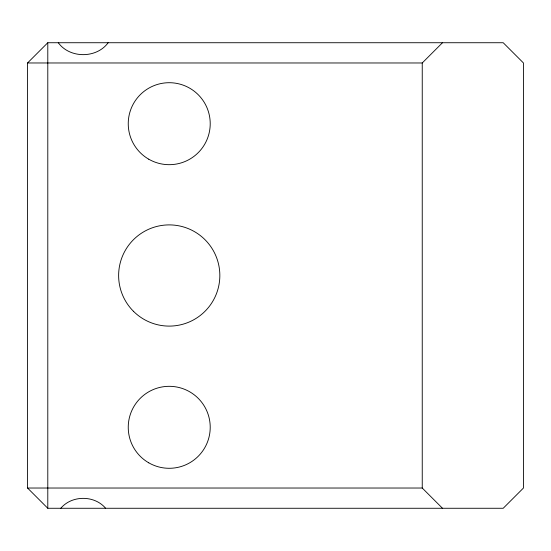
<?xml version="1.0" encoding="UTF-8"?>
<svg xmlns="http://www.w3.org/2000/svg" width="551" height="551" viewBox="0 0 551 551"><rect width="100%" height="100%" fill="white"/><g stroke="black" fill="none" stroke-linecap="round" stroke-linejoin="round"><path stroke-width="0.83" d="M108.154 42.73C96.563 58.613 69.86 58.613 58.275 42.73M60.803 508.27C71.912 495.06 94.51 495.06 105.62 508.27M27.55 62.972L47.792 42.73L503.208 42.73L523.45 62.972L523.45 488.028L503.208 508.27L47.792 508.27L27.55 488.028L27.55 62.972L422.245 62.972L442.487 42.73M27.55 488.028L422.245 488.028L442.487 508.27M422.245 62.972L422.245 488.028M47.792 42.73L47.792 508.27M133.452 311.281A50.602 50.602 0 0 0 218.113 288.6A50.602 50.602 0 0 0 156.14 226.619A50.602 50.602 0 0 0 133.452 311.281M148.742 462.806A40.988 40.988 0 0 0 210.22 427.307A40.988 40.988 0 0 0 148.742 391.809A40.988 40.988 0 0 0 148.742 462.806M148.742 159.191A40.988 40.988 0 0 0 210.22 123.693A40.988 40.988 0 0 0 148.742 88.194A40.988 40.988 0 0 0 148.742 159.191"/></g></svg>
